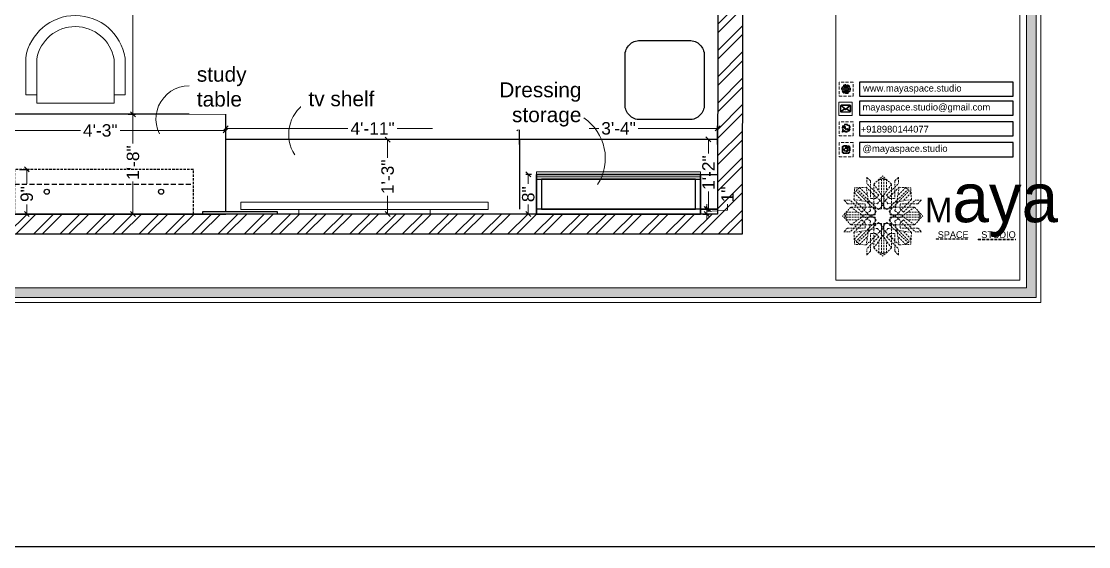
# Model space of a CAD drawing. Header units: millimetres. Extents: x 133760 to 136133, y -184957 to -182282.
# Drawn here: x 133869 to 134083.9, y -184956.9 to -184851.2 of the extents above; entities that cross this region are included whole.
import ezdxf

# ---------------------------------------------------------------- set-up
doc = ezdxf.new("R2010")
doc.units = ezdxf.units.MM
doc.header["$MEASUREMENT"] = 0
doc.header["$PDMODE"] = 35
doc.linetypes.add('00 . GROUND FLOOR$0$DASHED', pattern=[0.75, 0.5, -0.25])
doc.linetypes.add('DASHEDX2', pattern=[1.5, 1, -0.5])
doc.layers.get('Defpoints').update_dxf_attribs({"color": 220})
doc.layers.add('AR HATCH-7', color=7, linetype='Continuous')
for name, color, linetype, lineweight in [('Dimension', 10, 'DASHEDX2', 20), ('ELEVATION ( SPIRAL STAIR )', 250, 'Continuous', 9), ('FUR1', 1, 'Continuous', 0), ('FURNITURE', 32, 'Continuous', 9), ('wall', 7, 'Continuous', 30)]:
    doc.layers.add(name, color=color, linetype=linetype, lineweight=lineweight)
doc.styles.add('Arial', font='arial.ttf')
doc.styles.get("Standard").update_dxf_attribs({"font": 'arial.ttf', "height": 6})
doc.styles.add('style4', font='ARIALN.TTF')
doc.dimstyles.new('ISO-25', dxfattribs={"dimtxt": 2.5, "dimasz": 1, "dimexe": 0.5, "dimexo": 1, "dimtad": 0, "dimdec": 0, "dimlunit": 4, "dimtxsty": 'Arial', "dimblk": 'OBLIQUE', "dimcen": 2.5, "dimclrd": 1, "dimclre": 1, "dimclrt": 5, "dimadec": 0, "dimazin": 0, "dimtfac": 1, "dimtdec": 0, "dimtmove": 0, "dimatfit": 3, "dimfxl": 1, "dimtfillclr": 5, "dimlwd": -1, "dimarcsym": 0})

# ---------------------------------------------------------------- blocks, each defined once
blk = doc.blocks.new('FSFSF')
at = {"color": 42, "lineweight": 5, "true_color": 0xe0ac11}
for p, q in [((28600.03, 143.51), (28600.03, 140.16)), ((28602.15, 141.41), (28600.03, 143.51)), ((28603.86, 139.69), (28608.58, 144.08)), ((28613.31, 139.69), (28608.58, 144.08)), ((28615.02, 141.41), (28617.14, 143.51)), ((28617.14, 143.51), (28617.14, 140.16)), ((28593.19, 131.45), (28593.54, 137.71)), ((28599.8, 138.06), (28593.54, 137.71)), ((28596.24, 137.86), (28595.12, 136.69)), ((28596.24, 137.86), (28600.47, 133.65)), ((28601.03, 130), (28599.8, 138.06)), ((28599.8, 138.05), (28608.58, 129.56)), ((28606.47, 133.76), (28600.03, 140.16)), ((28602.15, 141.41), (28602.15, 131.95)), ((28603.86, 126.58), (28603.86, 139.69)), ((28603.86, 139.69), (28608.58, 133.02)), ((28607.9, 142.22), (28606.58, 142.22)), ((28606.58, 142.22), (28606.58, 135.84)), ((28607.9, 142.22), (28608.58, 142.85)), ((28607.9, 142.22), (28607.9, 126.58)), ((28609.27, 142.22), (28608.59, 142.85)), ((28613.31, 139.69), (28608.59, 133.02)), ((28617.37, 138.05), (28608.59, 129.56)), ((28609.27, 142.22), (28609.27, 126.58)), ((28609.27, 142.22), (28610.59, 142.22)), ((28610.59, 142.22), (28610.59, 135.84)), ((28610.7, 133.76), (28617.14, 140.16)), ((28613.31, 126.58), (28613.31, 139.69)), ((28615.02, 141.41), (28615.02, 131.95)), ((28616.14, 130), (28617.37, 138.06)), ((28620.93, 137.86), (28616.7, 133.65)), ((28617.37, 138.06), (28623.63, 137.71)), ((28620.93, 137.86), (28622.05, 136.69)), ((28624, 131.45), (28623.65, 137.71)), ((28593.19, 131.45), (28601.69, 122.67)), ((28601.25, 130.22), (28593.19, 131.45)), ((28593.39, 135), (28594.56, 136.12)), ((28593.39, 135), (28597.6, 130.78)), ((28595.12, 136.69), (28594.53, 136.69)), ((28594.56, 136.12), (28594.56, 136.71)), ((28605.17, 124.98), (28594.56, 136.12)), ((28606.27, 126.08), (28595.12, 136.69)), ((28604.75, 131.95), (28602.15, 131.95)), ((28606.47, 133.76), (28604.75, 131.95)), ((28605.86, 129.18), (28608.58, 133.02)), ((28611.31, 129.18), (28608.59, 133.02)), ((28610.7, 133.76), (28612.42, 131.95)), ((28610.9, 126.08), (28622.05, 136.69)), ((28612.02, 124.98), (28622.62, 136.12)), ((28612.42, 131.95), (28615.02, 131.95)), ((28623.99, 131.45), (28615.5, 122.67)), ((28615.94, 130.22), (28624, 131.45)), ((28623.8, 135), (28619.59, 130.78)), ((28622.05, 136.69), (28622.64, 136.69)), ((28622.62, 136.12), (28622.62, 136.71)), ((28623.8, 135), (28622.62, 136.12)), ((28591.56, 127.39), (28587.17, 122.66)), ((28587.73, 131.22), (28591.08, 131.22)), ((28589.84, 129.1), (28587.73, 131.22)), ((28589.84, 129.1), (28599.29, 129.1)), ((28597.49, 124.78), (28591.08, 131.22)), ((28604.66, 127.39), (28591.56, 127.39)), ((28591.56, 127.39), (28598.23, 122.67)), ((28597.49, 124.78), (28599.29, 126.5)), ((28599.29, 126.5), (28599.29, 129.1)), ((28605.86, 129.18), (28601.03, 130)), ((28602.07, 125.39), (28601.25, 130.22)), ((28603.68, 126.54), (28603.68, 127.39)), ((28604.66, 126.54), (28603.68, 126.54)), ((28604.71, 127.57), (28603.86, 127.57)), ((28607.9, 126.58), (28603.86, 126.58)), ((28604.66, 123.35), (28604.66, 127.39)), ((28604.7, 126.58), (28604.71, 127.57)), ((28606.27, 126.08), (28608.58, 128.27)), ((28607.9, 128.92), (28608.58, 129.56)), ((28607.9, 128.92), (28608.58, 128.27)), ((28609.27, 128.92), (28608.59, 129.56)), ((28609.27, 128.92), (28608.59, 128.27)), ((28610.9, 126.08), (28608.59, 128.27)), ((28609.27, 126.58), (28613.31, 126.58)), ((28611.31, 129.18), (28616.14, 130)), ((28612.46, 126.58), (28612.46, 127.57)), ((28612.46, 127.57), (28613.31, 127.57)), ((28612.52, 123.35), (28612.52, 127.39)), ((28612.52, 127.39), (28625.63, 127.39)), ((28612.52, 126.54), (28613.51, 126.54)), ((28613.51, 126.54), (28613.51, 127.39)), ((28615.12, 125.39), (28615.94, 130.22)), ((28627.34, 129.1), (28617.89, 129.1)), ((28617.89, 126.5), (28617.89, 129.1)), ((28619.7, 124.78), (28617.89, 126.5)), ((28625.63, 127.39), (28618.96, 122.67)), ((28619.7, 124.78), (28626.1, 131.22)), ((28625.63, 127.39), (28630.02, 122.66)), ((28629.45, 131.22), (28626.1, 131.22)), ((28627.34, 129.1), (28629.45, 131.22)), ((28591.56, 117.94), (28587.17, 122.66)), ((28589.03, 123.35), (28588.4, 122.67)), ((28589.03, 121.98), (28588.4, 122.65)), ((28589.03, 123.35), (28589.03, 124.67)), ((28589.03, 124.67), (28595.4, 124.67)), ((28589.03, 123.35), (28604.66, 123.35)), ((28589.03, 121.98), (28604.66, 121.98)), ((28589.03, 121.98), (28589.03, 120.66)), ((28589.03, 120.66), (28595.4, 120.66)), ((28597.49, 120.54), (28591.08, 114.11)), ((28591.56, 117.94), (28598.23, 122.65)), ((28593.19, 113.88), (28601.69, 122.65)), ((28605.17, 120.35), (28594.56, 109.2)), ((28597.49, 120.54), (28599.29, 118.83)), ((28602.07, 125.39), (28598.23, 122.67)), ((28602.07, 119.94), (28598.23, 122.65)), ((28602.33, 123.35), (28601.69, 122.67)), ((28602.33, 121.98), (28601.69, 122.65)), ((28602.33, 123.35), (28602.97, 122.67)), ((28602.33, 121.98), (28602.97, 122.65)), ((28605.17, 124.98), (28602.97, 122.67)), ((28605.17, 120.35), (28602.97, 122.65)), ((28604.66, 121.98), (28604.66, 117.94)), ((28612.02, 124.98), (28614.21, 122.67)), ((28612.02, 120.35), (28614.21, 122.65)), ((28612.02, 120.35), (28622.62, 109.2)), ((28628.16, 123.35), (28612.52, 123.35)), ((28612.52, 121.98), (28612.52, 117.94)), ((28628.16, 121.98), (28612.52, 121.98)), ((28614.85, 123.35), (28614.21, 122.67)), ((28614.85, 121.98), (28614.21, 122.65)), ((28614.85, 123.35), (28615.5, 122.67)), ((28614.85, 121.98), (28615.5, 122.65)), ((28615.12, 125.39), (28618.96, 122.67)), ((28615.12, 119.94), (28618.96, 122.65)), ((28623.99, 113.88), (28615.5, 122.65)), ((28619.7, 120.54), (28617.89, 118.83)), ((28625.63, 117.94), (28618.96, 122.65)), ((28619.7, 120.54), (28626.1, 114.11)), ((28628.16, 124.67), (28621.78, 124.67)), ((28628.16, 120.66), (28621.78, 120.66)), ((28625.63, 117.94), (28630.02, 122.66)), ((28628.16, 123.35), (28628.16, 124.67)), ((28628.16, 123.35), (28628.78, 122.67)), ((28628.16, 121.98), (28628.78, 122.65)), ((28628.16, 121.98), (28628.16, 120.66)), ((28589.84, 116.23), (28587.73, 114.11)), ((28589.84, 116.23), (28599.29, 116.23)), ((28604.66, 117.94), (28591.56, 117.94)), ((28601.25, 115.1), (28593.19, 113.87)), ((28593.39, 110.32), (28597.6, 114.55)), ((28606.27, 119.15), (28595.12, 108.54)), ((28599.29, 118.83), (28599.29, 116.23)), ((28599.8, 107.17), (28608.58, 115.67)), ((28601.03, 115.23), (28599.8, 107.17)), ((28605.86, 116.05), (28601.03, 115.23)), ((28602.07, 119.94), (28601.25, 115.1)), ((28604.66, 118.78), (28603.68, 118.78)), ((28603.68, 118.78), (28603.68, 117.94)), ((28607.9, 118.65), (28603.86, 118.65)), ((28603.86, 118.65), (28603.86, 105.54)), ((28604.71, 117.66), (28603.86, 117.66)), ((28604.7, 118.65), (28604.71, 117.66)), ((28605.86, 116.05), (28608.58, 112.21)), ((28606.27, 119.15), (28608.58, 116.96)), ((28607.9, 103.01), (28607.9, 118.65)), ((28607.9, 116.31), (28608.58, 116.96)), ((28607.9, 116.31), (28608.58, 115.67)), ((28610.9, 119.15), (28608.59, 116.96)), ((28609.27, 116.31), (28608.59, 116.96)), ((28609.27, 116.31), (28608.59, 115.67)), ((28611.31, 116.05), (28608.59, 112.21)), ((28617.37, 107.17), (28608.59, 115.67)), ((28609.27, 118.65), (28613.31, 118.65)), ((28609.27, 103.01), (28609.27, 118.65)), ((28610.9, 119.15), (28622.05, 108.54)), ((28611.31, 116.05), (28616.14, 115.23)), ((28612.46, 118.65), (28612.46, 117.66)), ((28612.46, 117.66), (28613.31, 117.66)), ((28612.52, 118.78), (28613.51, 118.78)), ((28612.52, 117.94), (28625.63, 117.94)), ((28613.31, 118.65), (28613.31, 105.54)), ((28613.51, 118.78), (28613.51, 117.94)), ((28615.12, 119.94), (28615.94, 115.1)), ((28615.94, 115.1), (28624, 113.87)), ((28616.14, 115.23), (28617.37, 107.17)), ((28617.89, 118.83), (28617.89, 116.23)), ((28627.34, 116.23), (28617.89, 116.23)), ((28623.8, 110.32), (28619.59, 114.55)), ((28627.34, 116.23), (28629.45, 114.11)), ((28587.73, 114.11), (28591.08, 114.11)), ((28593.19, 113.87), (28593.54, 107.62)), ((28593.39, 110.32), (28594.56, 109.2)), ((28594.56, 109.2), (28594.56, 108.61)), ((28596.24, 107.37), (28600.47, 111.58)), ((28606.47, 111.47), (28600.03, 105.07)), ((28602.15, 103.82), (28602.15, 113.27)), ((28604.75, 113.27), (28602.15, 113.27)), ((28603.86, 105.54), (28608.58, 112.21)), ((28606.47, 111.47), (28604.75, 113.27)), ((28606.58, 103.01), (28606.58, 109.38)), ((28613.31, 105.54), (28608.59, 112.21)), ((28610.59, 103.01), (28610.59, 109.38)), ((28610.7, 111.47), (28612.42, 113.27)), ((28610.7, 111.47), (28617.14, 105.07)), ((28612.42, 113.27), (28615.02, 113.27)), ((28615.02, 103.82), (28615.02, 113.27)), ((28620.93, 107.37), (28616.7, 111.58)), ((28623.8, 110.32), (28622.62, 109.2)), ((28622.62, 109.2), (28622.62, 108.61)), ((28624, 113.87), (28623.65, 107.62)), ((28629.45, 114.11), (28626.1, 114.11)), ((28599.8, 107.17), (28593.54, 107.52)), ((28595.12, 108.54), (28594.53, 108.54)), ((28596.24, 107.37), (28595.12, 108.54)), ((28600.03, 101.71), (28600.03, 105.07)), ((28602.15, 103.82), (28600.03, 101.71)), ((28603.86, 105.54), (28608.58, 101.15)), ((28607.9, 103.01), (28606.58, 103.01)), ((28607.9, 103.01), (28608.58, 102.38)), ((28613.31, 105.54), (28608.58, 101.15)), ((28609.27, 103.01), (28608.59, 102.38)), ((28609.27, 103.01), (28610.59, 103.01)), ((28615.02, 103.82), (28617.14, 101.71)), ((28617.14, 101.71), (28617.14, 105.07)), ((28617.37, 107.17), (28623.63, 107.52)), ((28620.93, 107.37), (28622.05, 108.54)), ((28622.05, 108.54), (28622.64, 108.54))]:
    blk.add_line(p, q, dxfattribs=at)
blk = doc.blocks.new('hgwg')
at = {"layer": 'Dimension', "true_color": 0xd39e00}
h = blk.add_hatch(color=42, dxfattribs=at)
h.dxf.hatch_style = 1
h.paths.add_polyline_path([(27505.71, 45.05), (27494.27, 45.05), (27494.27, 44.9), (27505.71, 44.9)])
h = blk.add_hatch(color=42, dxfattribs=at)
h.dxf.hatch_style = 1
h.paths.add_polyline_path([(27523.3, 44.9), (27509.68, 44.9), (27509.68, 44.75), (27523.3, 44.75)])
at = {"layer": 'Dimension', "color": 42, "true_color": 0xd39e00}
for p, q in [((27494.27, 45.05), (27505.71, 45.05)), ((27494.27, 44.9), (27494.27, 45.05)), ((27494.27, 44.9), (27505.71, 44.9)), ((27505.71, 45.05), (27505.71, 44.9)), ((27509.68, 44.9), (27523.3, 44.9)), ((27509.68, 44.9), (27509.68, 44.75)), ((27509.68, 44.75), (27523.3, 44.75)), ((27523.3, 44.75), (27523.3, 44.9))]:
    blk.add_line(p, q, dxfattribs=at)
at = {"layer": 'Dimension', "color": 42, "true_color": 0xd39e00, "attachment_point": 1}
for s, width, insert, char_height in [('{\\fCinzel|b0|i0|c0|p2;\\H1.5x;M\\fAmsterdam One|b0|i0|c0|p2;\\H2x;aya}', 85.3277, (27490.17, 69.17), 6), ('{\\fCinzel|b0|i0|c0|p0;SPACE     STUDIO}', 66.129, (27494.83, 47.86), 2.5)]:
    blk.add_mtext_dynamic_manual_height_columns(s, width=width, gutter_width=30, heights=[0], dxfattribs=dict(at, insert=insert, char_height=char_height))
blk = doc.blocks.new('QEGW4TG')
at = {"layer": 'Dimension', "true_color": 0x000000}
h = blk.add_hatch(color=18, dxfattribs=at)
h.dxf.hatch_style = 1
h.paths.add_polyline_path([(2.69, 1.93, 0.170513), (2.95, 1.97, 0.190337), (3.11, 2.18, 0.466684), (3.03, 2.29), (2.79, 2.37, 0.273721), (2.69, 2.34, 0.040749), (2.63, 2.27, -0.441282), (2.53, 2.25, -0.11828), (2.06, 2.64, -0.441282), (2.07, 2.74, 0.040749), (2.13, 2.81, 0.290083), (2.14, 2.92), (2.01, 3.18, 0.316231), (1.91, 3.2, 0.190337), (1.73, 3, 0.170513), (1.72, 2.74, 0.252784)], flags=0)
h.paths.add_polyline_path([(1.19, 1.98), (1.03, 1.3, 0.550912), (1.11, 1.23), (1.75, 1.39, 6.344125)])
h.paths.add_polyline_path([(1.81, 1.7), (1.4, 1.6), (1.5, 2.03, -9.071339)], flags=16)
h.paths.add_polyline_path([(2.95, 1.97, -0.203224), (2.64, 1.94, -0.231509), (1.75, 2.69, -0.209023), (1.73, 3, -0.17811), (1.89, 3.19, -0.370089), (2.01, 3.18), (2.17, 2.86, -0.071517), (2.06, 2.73, 0.321676), (2.05, 2.65, 0.126524), (2.55, 2.24, 0.312216), (2.62, 2.26, -0.041087), (2.68, 2.34, -0.290673), (2.79, 2.37), (3.13, 2.26, -0.24764)], flags=0)
h = blk.add_hatch(color=18, dxfattribs=at)
h.dxf.hatch_style = 1
h.paths.add_polyline_path([(2.69, 2.34, 0.040749), (2.63, 2.27, -0.441282), (2.53, 2.25, -0.11828), (2.06, 2.64, -0.441282), (2.07, 2.74, 0.040749), (2.13, 2.81, 0.290083), (2.14, 2.92), (2.01, 3.18, 0.316231), (1.91, 3.2, 0.190337), (1.73, 3, 0.170513), (1.72, 2.74, 0.252784), (2.69, 1.93, 0.170513), (2.95, 1.97, 0.190337), (3.11, 2.18, 0.466684), (3.03, 2.29), (2.79, 2.37, 0.273721)])
for p, q in [((1.19, 1.98), (1.03, 1.3)), ((1.1, 1.23), (1.75, 1.39)), ((1.5, 2.03), (1.4, 1.6)), ((1.4, 1.6), (1.81, 1.7)), ((2.01, 3.18), (2.14, 2.92)), ((3.07, 2.28), (2.8, 2.36))]:
    blk.add_line(p, q)
blk.add_lwpolyline([(0, 0), (4.68, 0), (4.68, 4.68), (0, 4.68)], close=True)
for centre, radius, start, end in [((2.39, 2.56), 1.34, 241.4727, 205.6422), ((2.39, 2.56), 1.04, 235.9962, 210.8333), ((1.09, 1.29), 0.0598, 164.8483, 282.1458), ((2.09, 2.87), 0.39, 159.7007, 198.4072), ((2.96, 3.23), 1.33, 201.4218, 258.1669), ((2.07, 2.87), 0.364, 118.9685, 159.3648), ((1.94, 3.12), 0.0896, 41.8985, 123.1344), ((2.11, 2.68), 0.066, 135.9932, 224.8892), ((1.67, 3.16), 0.586, 312.4617, 321.8728), ((3.12, 3.42), 1.31, 216.5455, 243.5279), ((2.05, 2.87), 0.104, 320.3924, 28.6971), ((2.57, 2.3), 0.066, 234.2482, 323.1441), ((3.11, 1.94), 0.586, 137.2645, 146.6756), ((2.76, 2.27), 0.104, 70.4402, 138.745), ((2.75, 2.31), 0.39, 260.7301, 299.4366), ((2.76, 2.29), 0.364, 299.7725, 340.1688), ((3.03, 2.2), 0.0896, 336.0029, 57.2388)]:
    blk.add_arc(centre, radius, start, end)
blk = doc.blocks.new('ASGERG')
at = {"layer": 'Dimension', "true_color": 0x000000}
h = blk.add_hatch(color=18, dxfattribs=at)
h.dxf.hatch_style = 1
h.paths.add_polyline_path([(0.99, 1.7, 0.402382), (1.83, 1.03), (2.96, 1.03, 0.426145), (3.66, 1.9), (3.66, 2.99, 0.402382), (2.83, 3.67), (1.69, 3.67, 0.426145), (0.99, 2.79)])
h.paths.add_polyline_path([(1.27, 2.85, -0.426145), (1.72, 3.4), (2.85, 3.4, -0.402382), (3.38, 2.97), (3.38, 1.85, -0.426145), (2.94, 1.3), (1.8, 1.3, -0.402382), (1.27, 1.72)], flags=16)
h.paths.add_polyline_path([(3.02, 2.35, -1), (1.64, 2.35, -1)], flags=0)
h.paths.add_polyline_path([(2.74, 2.35, -1), (1.92, 2.35, -1)], flags=0)
h.paths.add_polyline_path([(3.19, 3.02, -1), (2.86, 3.02, -1)], flags=0)
h.paths.add_polyline_path([(1.64, 2.35, 1), (3.02, 2.35, 1)], flags=0)
h = blk.add_hatch(color=18, dxfattribs=at)
h.dxf.hatch_style = 1
h.paths.add_polyline_path([(1.64, 2.35, 1), (3.02, 2.35, 1)])
h.paths.add_polyline_path([(1.92, 2.35, -1), (2.74, 2.35, -1)], flags=16)
h = blk.add_hatch(color=18, dxfattribs=at)
h.dxf.hatch_style = 1
h.paths.add_polyline_path([(3.19, 3.02, 1), (2.86, 3.02, 1)])
for p, q in [((1.69, 3.67), (2.96, 3.67)), ((0.99, 2.99), (0.99, 1.7)), ((1.27, 2.97), (1.27, 1.72)), ((1.69, 1.03), (2.96, 1.03)), ((2.94, 3.4), (1.72, 3.4)), ((2.94, 1.3), (1.72, 1.3)), ((3.38, 2.97), (3.38, 1.72)), ((3.66, 2.99), (3.66, 1.7))]:
    blk.add_line(p, q)
blk.add_lwpolyline([(0, 0), (4.68, 0), (4.68, 4.68), (0, 4.68)], close=True)
for centre, radius in [((2.33, 2.35), 0.694), ((2.33, 2.35), 0.414), ((3.02, 3.02), 0.168)]:
    blk.add_circle(centre, radius)
for centre, radius, start, end in [((1.76, 2.89), 0.778, 94.8631, 172.8127), ((2.89, 2.89), 0.778, 7.1873, 85.1369), ((1.76, 1.8), 0.778, 187.1873, 265.1369), ((1.76, 2.91), 0.491, 94.8631, 172.8127), ((1.76, 1.78), 0.491, 187.1873, 265.1369), ((2.9, 2.91), 0.491, 7.1873, 85.1369), ((2.9, 1.78), 0.491, 274.8631, 352.8127), ((2.89, 1.8), 0.778, 274.8631, 352.8127)]:
    blk.add_arc(centre, radius, start, end)
blk = doc.blocks.new('DTGWEGEARG')
at = {"layer": 'Dimension', "true_color": 0x000000}
h = blk.add_hatch(color=18, dxfattribs=at)
h.dxf.hatch_style = 1
h.paths.add_polyline_path([(3.83, 2.34, 1), (0.85, 2.34, 1)])
h.paths.add_polyline_path([(2.51, 1.01, 0.105795), (2.96, 1.58, -0.055205), (3.3, 1.41, -0.169822)], flags=16)
h.paths.add_polyline_path([(2.41, 1.12), (2.41, 1.69, -0.058279), (2.81, 1.63, -0.103353)], flags=16)
h.paths.add_polyline_path([(2.26, 1.13, -0.101741), (1.87, 1.63, -0.057171), (2.26, 1.69)], flags=16)
h.paths.add_polyline_path([(2.17, 1.01, -0.169822), (1.38, 1.41, -0.055205), (1.72, 1.58, 0.105795)], flags=16)
h.paths.add_polyline_path([(3.02, 1.72, 0.081336), (3.13, 2.27), (3.68, 2.27, -0.152069), (3.4, 1.52, 0.05687)], flags=16)
h.paths.add_polyline_path([(2.87, 1.77, 0.061945), (2.41, 1.84), (2.41, 2.27), (2.98, 2.27, -0.081344)], flags=16)
h.paths.add_polyline_path([(2.26, 1.84, 0.060923), (1.8, 1.77, -0.081344), (1.7, 2.27), (2.26, 2.27)], flags=16)
h.paths.add_polyline_path([(1.66, 1.72, 0.05687), (1.28, 1.52, -0.152069), (1, 2.27), (1.55, 2.27, 0.081336)], flags=16)
h.paths.add_polyline_path([(2.41, 2.42), (2.41, 2.83, 0.061945), (2.87, 2.91, -0.080009), (2.98, 2.42)], flags=16)
h.paths.add_polyline_path([(3.13, 2.42, 0.080116), (3.02, 2.96, 0.127778), (2.51, 3.67, -0.36029), (3.68, 2.42)], flags=16)
h.paths.add_polyline_path([(2.26, 2.42), (1.7, 2.42, -0.080009), (1.8, 2.91, 0.060923), (2.26, 2.84)], flags=16)
h.paths.add_polyline_path([(1.55, 2.42), (1, 2.42, -0.150466), (1.28, 3.16, 0.05687), (1.66, 2.96, 0.080116)], flags=16)
h.paths.add_polyline_path([(2.41, 2.98), (2.41, 3.56, -0.103353), (2.81, 3.05, -0.058279)], flags=16)
h.paths.add_polyline_path([(2.26, 2.99, -0.057171), (1.87, 3.05, -0.101741), (2.26, 3.55)], flags=16)
h.paths.add_polyline_path([(1.72, 3.1, -0.055205), (1.38, 3.27, -0.169822), (2.17, 3.67, 0.105795)], flags=16)
blk.add_lwpolyline([(0, 0), (4.68, 0), (4.68, 4.68), (0, 4.68)], close=True)
at = {"layer": 'Dimension', "color": 18, "true_color": 0x000000}
for p, q in [((2.41, 3.56), (2.41, 2.98)), ((1, 2.42), (1.55, 2.42)), ((1, 2.27), (1.55, 2.27)), ((1.7, 2.42), (2.26, 2.42)), ((1.7, 2.27), (2.26, 2.27)), ((2.26, 3.55), (2.26, 2.99)), ((2.26, 2.84), (2.26, 2.42)), ((2.26, 2.27), (2.26, 1.84)), ((2.26, 1.69), (2.26, 1.13)), ((2.41, 2.83), (2.41, 2.42)), ((2.41, 2.42), (2.98, 2.42)), ((2.41, 2.27), (2.98, 2.27)), ((2.41, 2.27), (2.41, 1.84)), ((2.41, 1.69), (2.41, 1.12)), ((3.13, 2.42), (3.68, 2.42)), ((3.13, 2.27), (3.68, 2.27))]:
    blk.add_line(p, q, dxfattribs=at)
blk.add_circle((2.34, 2.34), 1.49, dxfattribs=at)
for centre, radius, start, end in [((2.34, 2.34), 1.34, 97.3549, 135.9073), ((3.28, 2.34), 1.73, 129.9301, 154.0867), ((1.4, 2.34), 1.58, 26.6554, 50.2584), ((2.34, 2.34), 1.34, 3.3907, 82.6451), ((1.4, 2.34), 1.73, 25.9133, 50.0699), ((2.34, 2.34), 1.34, 142.3819, 176.6093), ((2.34, 2.34), 1.34, 183.0315, 217.6181), ((2.34, 4.74), 1.9, 236.1399, 249.1595), ((2.34, -0.06), 1.9, 110.8405, 123.8601), ((2.34, 4.74), 1.75, 236.7417, 249.3811), ((2.34, -0.06), 1.75, 110.6189, 123.2583), ((2.34, 2.34), 1.34, 224.0927, 262.6451), ((3.28, 2.34), 1.73, 159.0567, 177.3789), ((3.28, 2.34), 1.73, 182.3435, 200.9433), ((3.28, 2.34), 1.58, 158.8325, 177.1302), ((3.28, 2.34), 1.58, 182.5658, 201.1675), ((3.28, 2.34), 1.73, 205.9133, 230.0699), ((2.34, 4.74), 1.9, 253.6799, 267.6253), ((2.34, -0.06), 1.9, 92.3747, 106.3201), ((3.28, 2.34), 1.58, 130.1073, 153.3446), ((2.34, 4.74), 1.75, 254.3336, 267.422), ((2.34, -0.06), 1.75, 92.578, 105.6664), ((3.28, 2.34), 1.58, 206.6554, 229.8927), ((2.34, 4.74), 1.75, 272.3248, 285.6664), ((2.34, 4.74), 1.9, 272.1415, 286.3201), ((2.34, -0.06), 1.9, 73.6799, 87.8585), ((2.34, -0.06), 1.75, 74.3336, 87.6752), ((1.4, 2.34), 1.58, 309.7416, 333.3446), ((1.4, 2.34), 1.73, 309.9301, 334.0867), ((2.34, 2.34), 1.34, 277.3549, 315.9073), ((1.4, 2.34), 1.58, 2.8698, 21.1675), ((1.4, 2.34), 1.58, 338.8325, 357.4342), ((2.34, 4.74), 1.75, 290.6189, 303.2583), ((2.34, -0.06), 1.75, 56.7417, 69.3811), ((2.34, 4.74), 1.9, 290.8405, 303.8601), ((1.4, 2.34), 1.73, 2.6211, 20.9433), ((1.4, 2.34), 1.73, 339.0567, 357.6565), ((2.34, -0.06), 1.9, 56.1399, 69.1595), ((2.34, 2.34), 1.34, 322.3819, 356.9685)]:
    blk.add_arc(centre, radius, start, end, dxfattribs=at)
blk = doc.blocks.new('_Oblique')
at = {"layer": 'wall', "color": 0, "lineweight": -2}
blk.add_line((-0.5, -0.5), (0.5, 0.5), dxfattribs=at)
blk = doc.blocks.new('*D74')
at = {"layer": 'Defpoints', "color": 0, "transparency": 16777216}
for p in [(133902.9, -184819.22), (133891.52, -184869.89), (133893.53, -184869.89)]:
    blk.add_point(p, dxfattribs=at)
at = {"layer": 'FURNITURE', "color": 1, "lineweight": -2, "transparency": 16777216}
for p, q in [((133901.9, -184819.22), (133891.02, -184819.22)), ((133892.53, -184869.89), (133891.02, -184869.89))]:
    blk.add_line(p, q, dxfattribs=at)
at = {"layer": 'FURNITURE', "color": 1, "transparency": 16777216}
for p, q in [((133891.52, -184819.22), (133891.52, -184840.56)), ((133891.52, -184869.89), (133891.52, -184848.56))]:
    blk.add_line(p, q, dxfattribs=at)
for p, rotation in [((133891.52, -184819.22), 90), ((133891.52, -184869.89), 270)]:
    blk.add_blockref('_Oblique', p, dxfattribs=dict(at, rotation=rotation))
at = {"layer": 'FURNITURE', "color": 5, "lineweight": 0, "transparency": 16777216, "insert": (133891.52, -184844.56), "char_height": 2.5, "attachment_point": 5, "rotation": 90, "style": 'Arial'}
blk.add_mtext('4\'-3"', dxfattribs=at)
blk = doc.blocks.new('*D75')
at = {"layer": 'Defpoints', "color": 0, "transparency": 16777216}
for p in [(133859.68, -184869.87), (133910.2, -184873.15), (133910.2, -184874.95)]:
    blk.add_point(p, dxfattribs=at)
at = {"layer": 'FURNITURE', "color": 1, "lineweight": -2, "transparency": 16777216}
for p, q in [((133859.68, -184870.87), (133859.68, -184873.65)), ((133910.2, -184873.95), (133910.2, -184872.65))]:
    blk.add_line(p, q, dxfattribs=at)
at = {"layer": 'FURNITURE', "color": 1, "transparency": 16777216}
for p, q in [((133859.68, -184873.15), (133880.94, -184873.15)), ((133910.2, -184873.15), (133888.94, -184873.15))]:
    blk.add_line(p, q, dxfattribs=at)
at = {"layer": 'FURNITURE', "color": 1, "transparency": 16777216, "rotation": 180}
blk.add_blockref('_Oblique', (133859.68, -184873.15), dxfattribs=at)
at = {"layer": 'FURNITURE', "color": 1, "transparency": 16777216}
blk.add_blockref('_Oblique', (133910.2, -184873.15), dxfattribs=at)
at = {"layer": 'FURNITURE', "color": 5, "lineweight": 0, "transparency": 16777216, "insert": (133884.94, -184873.15), "char_height": 2.5, "attachment_point": 5, "style": 'Arial'}
blk.add_mtext('4\'-3"', dxfattribs=at)
blk = doc.blocks.new('*D76')
at = {"layer": 'Defpoints', "color": 0, "transparency": 16777216}
for p in [(133969.3, -184872.73), (133910.2, -184874.95), (133969.3, -184876.99)]:
    blk.add_point(p, dxfattribs=at)
at = {"layer": 'FURNITURE', "color": 1, "lineweight": -2, "transparency": 16777216}
for p, q in [((133910.2, -184873.95), (133910.2, -184872.23)), ((133969.3, -184875.99), (133969.3, -184872.23))]:
    blk.add_line(p, q, dxfattribs=at)
at = {"layer": 'FURNITURE', "color": 1, "transparency": 16777216}
for p, q in [((133910.2, -184872.73), (133934.78, -184872.73)), ((133969.3, -184872.73), (133944.72, -184872.73))]:
    blk.add_line(p, q, dxfattribs=at)
at = {"layer": 'FURNITURE', "color": 1, "transparency": 16777216, "rotation": 180}
blk.add_blockref('_Oblique', (133910.2, -184872.73), dxfattribs=at)
at = {"layer": 'FURNITURE', "color": 1, "transparency": 16777216}
blk.add_blockref('_Oblique', (133969.3, -184872.73), dxfattribs=at)
at = {"layer": 'FURNITURE', "color": 5, "lineweight": 0, "transparency": 16777216, "insert": (133939.75, -184872.73), "char_height": 2.5, "attachment_point": 5, "style": 'Arial'}
blk.add_mtext('4\'-11"', dxfattribs=at)
blk = doc.blocks.new('*D77')
at = {"layer": 'Defpoints', "color": 0, "transparency": 16777216}
for p in [(134009.21, -184872.73), (133969.3, -184876.99), (134009.21, -184877)]:
    blk.add_point(p, dxfattribs=at)
at = {"layer": 'FURNITURE', "color": 1, "lineweight": -2, "transparency": 16777216}
for p, q in [((133969.3, -184875.99), (133969.3, -184872.23)), ((134009.21, -184876), (134009.21, -184872.23))]:
    blk.add_line(p, q, dxfattribs=at)
at = {"layer": 'FURNITURE', "color": 1, "transparency": 16777216}
for p, q in [((133969.3, -184872.73), (133985.31, -184872.73)), ((134009.21, -184872.73), (133993.2, -184872.73))]:
    blk.add_line(p, q, dxfattribs=at)
at = {"layer": 'FURNITURE', "color": 1, "transparency": 16777216, "rotation": 180}
blk.add_blockref('_Oblique', (133969.3, -184872.73), dxfattribs=at)
at = {"layer": 'FURNITURE', "color": 1, "transparency": 16777216}
blk.add_blockref('_Oblique', (134009.21, -184872.73), dxfattribs=at)
at = {"layer": 'FURNITURE', "color": 5, "lineweight": 0, "transparency": 16777216, "insert": (133989.26, -184872.73), "char_height": 2.5, "attachment_point": 5, "style": 'Arial'}
blk.add_mtext('3\'-4"', dxfattribs=at)
blk = doc.blocks.new('*D78')
at = {"layer": 'Defpoints', "color": 0, "transparency": 16777216}
for p in [(134007.34, -184874.95), (134007.36, -184874.95), (134005.74, -184888.98)]:
    blk.add_point(p, dxfattribs=at)
at = {"layer": 'FURNITURE', "color": 1, "transparency": 16777216}
for p, q in [((134007.36, -184874.95), (134007.36, -184877.8)), ((134007.36, -184888.98), (134007.36, -184885.46))]:
    blk.add_line(p, q, dxfattribs=at)
at = {"layer": 'FURNITURE', "color": 1, "lineweight": -2, "transparency": 16777216}
for p, q in [((134008.34, -184874.95), (134007.86, -184874.95)), ((134006.74, -184888.98), (134007.86, -184888.98))]:
    blk.add_line(p, q, dxfattribs=at)
at = {"layer": 'FURNITURE', "color": 1, "transparency": 16777216}
for p, rotation in [((134007.36, -184874.95), 90), ((134007.36, -184888.98), 270)]:
    blk.add_blockref('_Oblique', p, dxfattribs=dict(at, rotation=rotation))
at = {"layer": 'FURNITURE', "color": 5, "lineweight": 0, "transparency": 16777216, "insert": (134007.36, -184881.63), "char_height": 2.5, "attachment_point": 5, "rotation": 90, "style": 'Arial'}
blk.add_mtext('1\'-2"', dxfattribs=at)
blk = doc.blocks.new('*D79')
at = {"layer": 'Defpoints', "color": 0, "transparency": 16777216}
for p in [(134005.2, -184888.98), (134005.2, -184889.98), (134007.03, -184889.98)]:
    blk.add_point(p, dxfattribs=at)
at = {"layer": 'FURNITURE', "color": 1, "lineweight": -2, "transparency": 16777216}
for p, q in [((134006.2, -184888.98), (134007.53, -184888.98)), ((134006.2, -184889.98), (134007.53, -184889.98))]:
    blk.add_line(p, q, dxfattribs=at)
at = {"layer": 'FURNITURE', "color": 1, "transparency": 16777216}
for p, q in [((134007.03, -184888.98), (134007.03, -184887.98)), ((134007.03, -184888.98), (134007.03, -184889.98)), ((134007.03, -184888.98), (134007.03, -184889.98)), ((134007.03, -184889.48), (134011.2, -184889.22)), ((134007.03, -184889.98), (134007.03, -184890.98)), ((134011.2, -184889.22), (134011.2, -184887.97))]:
    blk.add_line(p, q, dxfattribs=at)
for p, rotation in [((134007.03, -184888.98), 270), ((134007.03, -184889.98), 90)]:
    blk.add_blockref('_Oblique', p, dxfattribs=dict(at, rotation=rotation))
at = {"layer": 'FURNITURE', "color": 5, "lineweight": 0, "transparency": 16777216, "insert": (134011.2, -184886.03), "char_height": 2.5, "attachment_point": 5, "rotation": 90, "style": 'Arial'}
blk.add_mtext('1"', dxfattribs=at)
blk = doc.blocks.new('*D83')
at = {"layer": 'Defpoints', "color": 0, "transparency": 16777216}
for p in [(133889.53, -184869.89), (133889.53, -184889.98), (133891.52, -184889.98)]:
    blk.add_point(p, dxfattribs=at)
at = {"layer": 'FURNITURE', "color": 1, "lineweight": -2, "transparency": 16777216}
for p, q in [((133890.53, -184869.89), (133892.02, -184869.89)), ((133890.53, -184889.98), (133892.02, -184889.98))]:
    blk.add_line(p, q, dxfattribs=at)
at = {"layer": 'FURNITURE', "color": 1, "transparency": 16777216}
for p, q in [((133891.52, -184869.89), (133891.52, -184875.79)), ((133891.52, -184889.98), (133891.52, -184883.45))]:
    blk.add_line(p, q, dxfattribs=at)
for p, rotation in [((133891.52, -184869.89), 90), ((133891.52, -184889.98), 270)]:
    blk.add_blockref('_Oblique', p, dxfattribs=dict(at, rotation=rotation))
at = {"layer": 'FURNITURE', "color": 5, "lineweight": 30, "transparency": 16777216, "insert": (133891.52, -184879.62), "char_height": 2.5, "attachment_point": 5, "rotation": 90, "style": 'Arial'}
blk.add_mtext('1\'-8"', dxfattribs=at)
blk = doc.blocks.new('*D84')
at = {"layer": 'Defpoints', "color": 0, "transparency": 16777216}
for p in [(133946.06, -184874.97), (133942.78, -184889.98), (133946.06, -184889.98)]:
    blk.add_point(p, dxfattribs=at)
at = {"layer": 'FURNITURE', "color": 1, "lineweight": -2, "transparency": 16777216}
for p, q in [((133945.06, -184874.97), (133942.28, -184874.97)), ((133945.06, -184889.98), (133942.28, -184889.98))]:
    blk.add_line(p, q, dxfattribs=at)
at = {"layer": 'FURNITURE', "color": 1, "transparency": 16777216}
for p, q in [((133942.78, -184874.97), (133942.78, -184878.65)), ((133942.78, -184889.98), (133942.78, -184886.31))]:
    blk.add_line(p, q, dxfattribs=at)
for p, rotation in [((133942.78, -184874.97), 90), ((133942.78, -184889.98), 270)]:
    blk.add_blockref('_Oblique', p, dxfattribs=dict(at, rotation=rotation))
at = {"layer": 'FURNITURE', "color": 5, "lineweight": 30, "transparency": 16777216, "insert": (133942.78, -184882.48), "char_height": 2.5, "attachment_point": 5, "rotation": 90, "style": 'Arial'}
blk.add_mtext('1\'-3"', dxfattribs=at)
blk = doc.blocks.new('*D86')
at = {"layer": 'Defpoints', "color": 0, "transparency": 16777216}
for p in [(133972.76, -184881.98), (133971.09, -184889.98), (133972.74, -184889.98)]:
    blk.add_point(p, dxfattribs=at)
at = {"layer": 'FURNITURE', "color": 1, "lineweight": -2, "transparency": 16777216}
for p, q in [((133971.76, -184881.98), (133970.59, -184881.98)), ((133971.74, -184889.98), (133970.59, -184889.98))]:
    blk.add_line(p, q, dxfattribs=at)
at = {"layer": 'FURNITURE', "color": 1, "transparency": 16777216}
for p, q in [((133971.09, -184881.98), (133971.09, -184883.92)), ((133971.09, -184889.98), (133971.09, -184888.05))]:
    blk.add_line(p, q, dxfattribs=at)
for p, rotation in [((133971.09, -184881.98), 90), ((133971.09, -184889.98), 270)]:
    blk.add_blockref('_Oblique', p, dxfattribs=dict(at, rotation=rotation))
at = {"layer": 'FURNITURE', "color": 5, "lineweight": 30, "transparency": 16777216, "insert": (133971.09, -184885.98), "char_height": 2.5, "attachment_point": 5, "rotation": 90, "style": 'Arial'}
blk.add_mtext('8"', dxfattribs=at)
blk = doc.blocks.new('*D88')
at = {"layer": 'Defpoints', "color": 0, "transparency": 16777216}
for p in [(133867.67, -184880.98), (133867.67, -184889.98), (133870.15, -184889.98)]:
    blk.add_point(p, dxfattribs=at)
at = {"layer": 'FURNITURE', "color": 1, "lineweight": -2, "transparency": 16777216}
for p, q in [((133868.67, -184880.98), (133870.65, -184880.98)), ((133868.67, -184889.98), (133870.65, -184889.98))]:
    blk.add_line(p, q, dxfattribs=at)
at = {"layer": 'FURNITURE', "color": 1, "transparency": 16777216}
for p, q in [((133870.15, -184880.98), (133870.15, -184883.89)), ((133870.15, -184889.98), (133870.15, -184888.02))]:
    blk.add_line(p, q, dxfattribs=at)
for p, rotation in [((133870.15, -184880.98), 90), ((133870.15, -184889.98), 270)]:
    blk.add_blockref('_Oblique', p, dxfattribs=dict(at, rotation=rotation))
at = {"layer": 'FURNITURE', "color": 5, "lineweight": 30, "transparency": 16777216, "insert": (133870.15, -184885.95), "char_height": 2.5, "attachment_point": 5, "rotation": 90, "style": 'Arial'}
blk.add_mtext('9"', dxfattribs=at)

msp = doc.modelspace()

# ---------------------------------------------------------------- hatches: boundary and pattern name
at = {"layer": 'AR HATCH-7', "lineweight": 0, "true_color": 0x939598, "transparency": 33554687}
h = msp.add_hatch(dxfattribs=at)
h.set_pattern_fill('ANSI32', color=252, scale=10)
h.set_pattern_definition([(45, (3e-11, -1129.6084), (-2.65165043, 2.65165043), []), (45, (1.7678, -1129.6084), (-2.65165043, 2.65165043), [])])
h.paths.add_polyline_path([(134014.64, -184717.42), (133854.67, -184717.87), (133854.67, -184764.48), (133859.67, -184764.48), (133859.67, -184730.48), (133884.17, -184730.48), (133884.17, -184726.48), (134009.17, -184726.48), (134009.19, -184751.48), (134009.19, -184751.48), (134009.19, -184752.49), (134014.19, -184752.46)])
h.paths.add_polyline_path([(133859.67, -184823.48), (133854.67, -184823.48), (133854.67, -184893.98), (134014.21, -184893.98), (134014.26, -184849.48), (134009.26, -184849.52), (134009.19, -184889.98), (133910.19, -184889.98), (133910.19, -184889.98), (133859.67, -184889.98), (133859.68, -184869.89)])
h.paths.add_polyline_path([(134014.19, -184780.45), (134009.19, -184780.48), (134009.19, -184816.49), (134014.19, -184816.45)])
at = {"layer": 'Dimension', "true_color": 0xd39e00, "transparency": 33554687}
h = msp.add_hatch(color=42, dxfattribs=at)
h.paths.add_polyline_path([(133797.27, -184712.48), (133797.27, -184906.78), (134073.32, -184906.78), (134073.32, -184712.48)])
h.paths.add_polyline_path([(133799.21, -184714.41), (134071.38, -184714.41), (134071.38, -184904.84), (133799.21, -184904.84)], flags=16)
at = {"layer": 'Dimension', "true_color": 0x000000, "transparency": 33554687}
h = msp.add_hatch(color=18, dxfattribs=at)
h.dxf.hatch_style = 1
h.paths.add_polyline_path([(134035.8, -184869.45, 0.414214), (134036, -184869.25), (134036, -184868.22, 0.414214), (134035.8, -184868.01), (134034.16, -184868.01, 0.414214), (134033.96, -184868.22), (134033.96, -184869.25, 0.414214), (134034.16, -184869.45)])
h.paths.add_polyline_path([(134035.13, -184868.83), (134035.89, -184869.34, -0.198912), (134035.8, -184869.38), (134034.16, -184869.38, -0.198912), (134034.07, -184869.34), (134034.83, -184868.83), (134034.98, -184868.98)], flags=16)
h.paths.add_polyline_path([(134034.98, -184868.87), (134034.15, -184868.09, -0.028783), (134034.16, -184868.09), (134035.8, -184868.09, -0.028783), (134035.81, -184868.09)], flags=16)
h.paths.add_polyline_path([(134035.19, -184868.78), (134035.89, -184868.13, -0.202482), (134035.92, -184868.22), (134035.92, -184869.25, -0.043076), (134035.92, -184869.27)], flags=16)
h.paths.add_polyline_path([(134034.77, -184868.78), (134034.03, -184869.27, -0.043076), (134034.03, -184869.25), (134034.03, -184868.22, -0.202482), (134034.07, -184868.13)], flags=16)

# ---------------------------------------------------------------- linework, layer by layer
at = {"color": 18, "true_color": 0x000000, "transparency": 33554687}
for points in [[(134037.78, -184866.23), (134068.71, -184866.23), (134068.71, -184863.4), (134037.78, -184863.4)], [(134037.78, -184870.09), (134068.71, -184870.09), (134068.71, -184867.26), (134037.78, -184867.26)], [(134037.8, -184874.21), (134068.71, -184874.21), (134068.71, -184871.38), (134037.8, -184871.38)], [(134037.78, -184878.42), (134068.71, -184878.42), (134068.71, -184875.59), (134037.78, -184875.59)]]:
    msp.add_lwpolyline(points, close=True, dxfattribs=at)
at = {"lineweight": 9}
for points in [[(133913.21, -184887.58), (133913.21, -184889.03), (133963.05, -184889.03), (133963.05, -184887.58)], [(133924.91, -184889.03), (133924.91, -184889.98), (133951.35, -184889.98), (133951.35, -184889.03)]]:
    msp.add_lwpolyline(points, close=True, dxfattribs=at)
at = {"layer": 'Dimension', "color": 18, "linetype": 'Continuous', "true_color": 0x000000, "transparency": 33554687}
for p, q in [((134033.96, -184868.22), (134033.96, -184869.25)), ((134034.03, -184868.22), (134034.03, -184869.25)), ((134034.07, -184868.13), (134034.77, -184868.78)), ((134034.15, -184868.09), (134034.98, -184868.87)), ((134034.16, -184868.01), (134035.8, -184868.01)), ((134034.16, -184868.09), (134035.8, -184868.09)), ((134034.98, -184868.87), (134035.81, -184868.09)), ((134035.19, -184868.78), (134035.89, -184868.13)), ((134035.92, -184868.22), (134035.92, -184869.25)), ((134036, -184868.22), (134036, -184869.25)), ((134034.03, -184869.27), (134034.77, -184868.78)), ((134034.07, -184869.34), (134034.83, -184868.83)), ((134034.16, -184869.38), (134035.8, -184869.38)), ((134034.16, -184869.45), (134035.8, -184869.45)), ((134034.83, -184868.83), (134034.98, -184868.98)), ((134034.98, -184868.98), (134035.13, -184868.83)), ((134035.89, -184869.34), (134035.13, -184868.83)), ((134035.92, -184869.27), (134035.19, -184868.78))]:
    msp.add_line(p, q, dxfattribs=at)
at = {"layer": 'Dimension', "color": 42, "linetype": 'Continuous', "true_color": 0xd39e00, "transparency": 33554687}
for points in [[(133796.3, -184711.51), (134074.29, -184711.51), (134074.29, -184907.75), (133796.3, -184907.75)], [(133797.27, -184712.48), (134073.32, -184712.48), (134073.32, -184906.78), (133797.27, -184906.78)], [(133799.21, -184714.41), (134071.38, -184714.41), (134071.38, -184904.84), (133799.21, -184904.84)], [(134032.98, -184903.25), (134032.98, -184716.01), (134070.07, -184716.01), (134070.07, -184903.25)]]:
    msp.add_lwpolyline(points, close=True, dxfattribs=at)
at = {"layer": 'Dimension', "linetype": 'Continuous', "transparency": 33554687}
msp.add_lwpolyline([(134033.63, -184870.11), (134036.32, -184870.11), (134036.32, -184867.42), (134033.63, -184867.42)], close=True, dxfattribs=at)
at = {"layer": 'Dimension', "color": 18, "true_color": 0x000000, "transparency": 33554687}
for centre, radius, start, end in [((134034.16, -184868.22), 0.206, 90, 180), ((134034.16, -184868.22), 0.129, 134.2135, 180), ((134034.16, -184868.22), 0.129, 90, 96.5948), ((134035.8, -184868.22), 0.206, 0, 90), ((134035.8, -184868.22), 0.129, 83.4052, 90), ((134035.8, -184868.22), 0.129, 0, 45.7865), ((134034.16, -184869.25), 0.206, 180, 270), ((134034.16, -184869.25), 0.129, 180, 189.8662), ((134034.16, -184869.25), 0.129, 225, 270), ((134035.8, -184869.25), 0.206, 270, 0), ((134035.8, -184869.25), 0.129, 270, 315), ((134035.8, -184869.25), 0.129, 350.1338, 0)]:
    msp.add_arc(centre, radius, start, end, dxfattribs=at)
at = {"layer": 'ELEVATION ( SPIRAL STAIR )', "color": 5}
msp.add_lwpolyline([(133972.74, -184882.48), (134005.74, -184882.48), (134005.74, -184881.48), (133972.74, -184881.48)], close=True, dxfattribs=at)
at = {"layer": 'FUR1'}
msp.add_arc((133902.78, -184870.84, 0), 6.65, 72.9262, 206.713, dxfattribs=at)
at = {"layer": 'FURNITURE', "lineweight": 30}
for p, q in [((134009.22, -184874.95), (133910.2, -184874.95)), ((133969.3, -184874.98), (133969.3, -184888.98)), ((133972.74, -184889.98), (133972.74, -184881.98)), ((133972.74, -184881.98), (134005.74, -184881.98)), ((133973.76, -184881.99), (133973.76, -184881.98)), ((134005.74, -184881.98), (134005.74, -184889.98))]:
    msp.add_line(p, q, dxfattribs=at)
at = {"layer": 'FURNITURE', "color": 3, "linetype": 'DASHEDX2', "lineweight": 30}
msp.add_line((133867.67, -184883.98), (133903.67, -184883.98), dxfattribs=at)
at = {"layer": 'FURNITURE', "flags": 128}
for points in [[(133887.7, -184865.96), (133889.93, -184865.96), (133889.93, -184858.57, 0.853613), (133869.93, -184858.52), (133869.93, -184865.96), (133872.15, -184865.96)], [(133887.7, -184863.73), (133887.7, -184865.96), (133887.7, -184858.76, 0.835758), (133872.15, -184858.71), (133872.15, -184863.73), (133872.15, -184865.96)]]:
    msp.add_lwpolyline(points, format="xyb", dxfattribs=at)
at = {"layer": 'FURNITURE', "lineweight": 30}
msp.add_lwpolyline([(133990.57, -184867.97), (133990.57, -184858.01, -0.414214), (133993.57, -184855.01), (134003.53, -184855.01, -0.414214), (134006.53, -184858.01), (134006.53, -184867.97, -0.414214), (134003.53, -184870.97), (133993.57, -184870.97, -0.414214)], format="xyb", close=True, dxfattribs=at)
at = {"layer": 'FURNITURE'}
msp.add_lwpolyline([(133872.16, -184865.96), (133872.16, -184867.64), (133887.71, -184867.64), (133887.7, -184865.96)], dxfattribs=at)
at = {"layer": 'FURNITURE', "lineweight": 30}
msp.add_lwpolyline([(133910.2, -184889.48), (133910.21, -184869.89), (133859.68, -184869.89), (133859.67, -184889.98), (133910.2, -184889.98), (133910.2, -184889.98)], dxfattribs=at)
at = {"layer": 'FURNITURE', "linetype": '00 . GROUND FLOOR$0$DASHED', "lineweight": 30}
msp.add_lwpolyline([(133867.67, -184889.98), (133903.67, -184889.98), (133903.67, -184880.98), (133867.67, -184880.98)], close=True, dxfattribs=at)
at = {"layer": 'FURNITURE', "lineweight": 30}
for points in [[(133972.74, -184889.98), (134005.74, -184889.98), (134005.74, -184881.98), (133972.74, -184881.98)], [(133972.74, -184882.98), (134005.74, -184882.98), (134005.74, -184881.98), (133972.74, -184881.98)], [(133973.74, -184888.98), (134004.74, -184888.98), (134004.74, -184882.98), (133973.74, -184882.98)], [(134009.19, -184888.98), (134005.74, -184888.98), (134005.74, -184881.98), (134009.19, -184881.98)], [(133920.57, -184889.98), (133905.57, -184889.98), (133905.57, -184889.48), (133920.57, -184889.48)], [(133972.74, -184889.98), (134005.74, -184889.98), (134005.74, -184888.98), (133972.74, -184888.98)], [(134005.74, -184888.98), (134009.19, -184888.98), (134009.19, -184889.98), (134005.74, -184889.98)]]:
    msp.add_lwpolyline(points, close=True, dxfattribs=at)
for centre in [(133874.17, -184885.48), (133897.17, -184885.48)]:
    msp.add_circle(centre, 0.5, dxfattribs=at)
at = {"layer": 'wall', "lineweight": 30}
msp.add_lwpolyline([(134009.26, -184849.52), (134009.19, -184889.98), (133859.67, -184889.98), (133859.67, -184823.48), (133854.67, -184823.48), (133854.67, -184893.98), (134014.21, -184893.98), (134014.26, -184849.48)], close=True, dxfattribs=at)

# ---------------------------------------------------------------- block references
at = {"layer": 'Dimension', "transparency": 33554687, "xscale": 0.6043375001775517, "yscale": 0.6043375001775517, "zscale": 0.6043375001775517}
msp.add_blockref('DTGWEGEARG', (134033.65, -184866.23), dxfattribs=at)
at = {"layer": 'Dimension', "color": 42, "true_color": 0xd39e00, "transparency": 33554687}
for name, p, xscale, yscale, zscale in [('QEGW4TG', (134033.66, -184874.21), 0.6043375001775517, 0.6043375001775517, 0.6043375001775517), ('ASGERG', (134033.65, -184878.42), 0.6043375001775517, 0.6043375001775517, 0.6043375001775517), ('FSFSF', (123286.29, -184936.48), 0.3759760384664457, 0.3759760384664457, 0.3759760384664457), ('hgwg', (118967.73, -184919.69), 0.548677340142124, 0.548677340142124, 0.548677340142124)]:
    msp.add_blockref(name, p, dxfattribs=dict(at, xscale=xscale, yscale=yscale, zscale=zscale))

# ---------------------------------------------------------------- texts
at = {"color": 18, "true_color": 0x000000, "transparency": 33554687, "char_height": 1.3513, "attachment_point": 1}
for s, width, gutter_width, insert in [('www.mayaspace.studio', 9.0744, 7.59, (134038.48, -184863.96)), ('mayaspace.studio@gmail.com', 5.6613, 4.74, (134038.37, -184867.77)), ('+918980144077', 22.0763, 4.74, (134038.02, -184872.21)), ('@mayaspace.studio', 5.6613, 4.74, (134038.37, -184876.1))]:
    msp.add_mtext_dynamic_manual_height_columns(s, width=width, gutter_width=gutter_width, heights=[0], dxfattribs=dict(at, insert=insert))

# ---------------------------------------------------------------- dimensions: what is measured, and where the dimension line sits
at = {"layer": 'FURNITURE', "lineweight": 0}
dim = msp.add_linear_dim(base=(133891.52, -184869.89), p1=(133902.9, -184819.22), p2=(133893.53, -184869.89), angle=90, dimstyle='ISO-25', override={"dimtmove": 1}, dxfattribs=at)
dim.commit()
dim.dimension.update_dxf_attribs({"geometry": '*D74', "text_midpoint": (133891.52, -184844.56)})
for base, p1, p2, picture, middle in [((133910.2, -184873.15), (133859.68, -184869.87), (133910.2, -184874.95), '*D75', (133884.94, -184873.15)), ((133969.3, -184872.73), (133910.2, -184874.95), (133969.3, -184876.99), '*D76', (133939.75, -184872.73)), ((134009.21, -184872.73), (133969.3, -184876.99), (134009.21, -184877), '*D77', (133989.26, -184872.73))]:
    dim = msp.add_linear_dim(base=base, p1=p1, p2=p2, dimstyle='ISO-25', override={"dimtmove": 1}, dxfattribs=at)
    dim.commit()
    dim.dimension.update_dxf_attribs({"geometry": picture, "text_midpoint": middle})
at = {"layer": 'FURNITURE', "lineweight": 30}
for base, p1, p2, picture, middle in [((133891.52, -184889.98), (133889.53, -184869.89), (133889.53, -184889.98), '*D83', (133891.52, -184879.62)), ((133870.15, -184889.98), (133867.67, -184880.98), (133867.67, -184889.98), '*D88', (133870.15, -184885.95))]:
    dim = msp.add_linear_dim(base=base, p1=p1, p2=p2, angle=90, dimstyle='ISO-25', dxfattribs=at)
    dim.commit()
    dim.dimension.update_dxf_attribs({"geometry": picture, "text_midpoint": middle, "dimtype": 160})
for base, p1, p2, picture, middle in [((133942.78, -184889.98), (133946.06, -184874.97), (133946.06, -184889.98), '*D84', (133942.78, -184882.48)), ((133971.09, -184889.98), (133972.76, -184881.98), (133972.74, -184889.98), '*D86', (133971.09, -184885.98))]:
    dim = msp.add_linear_dim(base=base, p1=p1, p2=p2, angle=90, dimstyle='ISO-25', dxfattribs=at)
    dim.commit()
    dim.dimension.update_dxf_attribs({"geometry": picture, "text_midpoint": middle})
at = {"layer": 'FURNITURE', "lineweight": 0}
for base, p1, p2, picture, middle in [((134007.36, -184874.95), (134005.74, -184888.98), (134007.34, -184874.95), '*D78', (134007.36, -184881.63)), ((134007.03, -184889.98), (134005.2, -184888.98), (134005.2, -184889.98), '*D79', (134011.2, -184887.35))]:
    dim = msp.add_linear_dim(base=base, p1=p1, p2=p2, angle=90, dimstyle='ISO-25', override={"dimtmove": 1}, dxfattribs=at)
    dim.commit()
    dim.dimension.update_dxf_attribs({"geometry": picture, "text_midpoint": middle, "dimtype": 160})

# ---------------------------------------------------------------- next in the draw order: texts
at = {"layer": 'FUR1', "insert": (133918.6, -184864.35, 0), "char_height": 3, "width": 28.4543, "attachment_point": 5, "style": 'style4', "bg_fill": 2}
msp.add_mtext('\\A1;\\pxql;{\\fArial|b0|i0|c0|p34;study \\Ptable}', dxfattribs=at)

# ---------------------------------------------------------------- next in the draw order: linework, layer by layer
at = {"layer": 'FUR1'}
msp.add_arc((133930.52, -184873.95, 0), 7.65, 123.8533, 212.6925, dxfattribs=at)

# ---------------------------------------------------------------- next in the draw order: texts
at = {"layer": 'FUR1', "insert": (133941.07, -184866.78, 0), "char_height": 3, "width": 28.4543, "attachment_point": 5, "style": 'style4', "bg_fill": 2}
msp.add_mtext('\\A1;\\pxql;{\\fArial|b0|i0|c0|p34;tv shelf}', dxfattribs=at)

# ---------------------------------------------------------------- next in the draw order: texts
at = {"layer": 'FUR1', "insert": (133967.57, -184867.92, 0.01), "char_height": 3, "width": 28.4543, "attachment_point": 5, "style": 'style4', "bg_fill": 2}
msp.add_mtext('\\A1;\\pxqr;{\\fArial|b0|i0|c0|p34;Dressing storage}', dxfattribs=at)

# ---------------------------------------------------------------- next in the draw order: linework, layer by layer
at = {"layer": 'FUR1'}
msp.add_arc((133976.81, -184878.74, 0), 9.79, 327.3075, 56.1467, dxfattribs=at)
at = {"layer": 'FURNITURE', "color": 3, "lineweight": 30}
msp.add_lwpolyline([(133760.11, -183815.68), (134732.43, -183815.68), (134732.43, -184956.93), (133760.11, -184956.93)], close=True, dxfattribs=at)

doc.saveas('drawing.dxf')
